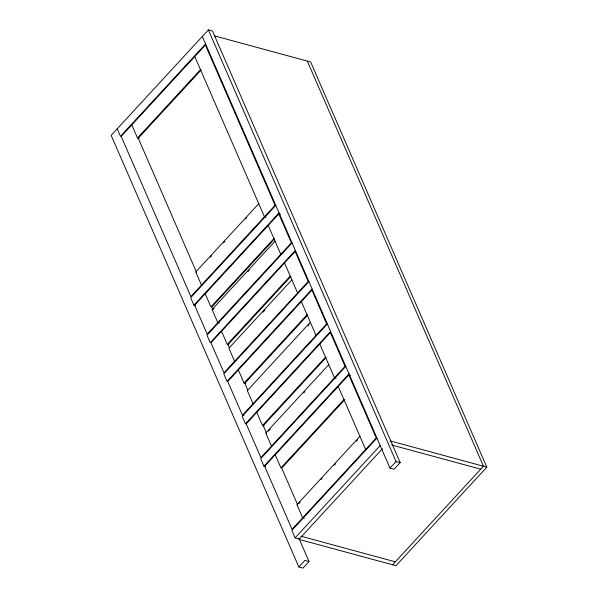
<?xml version="1.0" encoding="UTF-8"?>
<svg xmlns="http://www.w3.org/2000/svg" width="598" height="598" viewBox="0 0 598 598"><rect width="100%" height="100%" fill="white"/><g stroke="black" fill="none" stroke-linecap="round" stroke-linejoin="round"><path stroke-width="0.9" d="M202.326 36.471L389.993 468.085L394.119 469.206L400.182 462.635L212.507 31.021L208.381 29.9L111.168 135.365L298.843 566.979L302.969 568.1L309.024 561.529L298.97 538.409M205.585 43.975L120.49 136.307L117.23 128.794M131.792 124.877L137.503 138.011L200.487 69.667M201.242 69.876L138.25 138.213L196.51 272.202M258.747 203.656L195.763 272L201.474 285.134M210.369 257.162L211.632 255.802M223.6 242.81L224.855 241.45M245.643 218.898L246.899 217.53M275.76 205.361L190.665 297.692L193.924 305.197L195.576 305.645M193.924 305.197L279.027 212.866M278.81 213.927L194.627 305.264L207.192 334.162L291.383 242.825L278.81 213.927L280.462 214.376M273.929 238.557L210.937 306.901L205.226 293.768M274.676 238.766L211.685 307.103L212.828 309.734L214.091 308.366M275.065 241.188L212.081 309.525L217.792 322.666L219.444 323.114M248.103 271.462L249.366 270.094M292.078 242.893L206.983 335.216L210.249 342.729L295.345 250.398M221.544 331.299L227.255 344.433L290.247 276.089M290.994 276.298L228.01 344.635L229.311 347.64M291.876 279.842L228.892 348.186L234.603 361.319M263.023 312.171L264.914 310.115M308.889 281.553L223.794 373.877L227.053 381.382L312.149 289.058M238.355 369.953L244.066 383.086L307.051 314.75M307.806 314.952L244.814 383.296L247.714 389.963M310.317 322.255L247.325 390.599L253.044 403.732M307.918 325.873L309.181 324.512M242.444 415.229L326.628 323.892L311.939 290.112L227.756 381.457L242.444 415.229L244.096 415.677M327.33 323.959L242.235 416.29L245.494 423.795L330.589 331.464M256.796 412.366L262.507 425.499L325.491 357.156M326.246 357.365L263.255 425.701L266.521 433.214M328.758 364.668L265.766 433.004L271.485 446.145M268.412 431.158L270.296 429.11M303.687 392.886L304.943 391.526M345.771 366.372L260.676 458.696L263.935 466.201L265.587 466.649M263.935 466.201L349.03 373.877M348.821 374.931L264.637 466.276L292.048 529.327L376.239 437.99L348.821 374.931L350.473 375.38M343.932 399.569L280.948 467.913L275.237 454.772M344.687 399.77L281.695 468.114L297.692 504.891M359.929 436.353L296.937 504.69L302.648 517.831L304.3 518.279M298.948 503.531L300.211 502.163M320.999 479.611L322.255 478.243M334.222 465.259L335.485 463.891M356.266 441.339L357.529 439.971M376.934 438.057L291.839 530.381L295.106 537.886L299.232 539.007L382.436 448.739M295.106 537.886L380.201 445.562M298.843 566.979L304.898 560.408L309.024 561.529M389.993 468.085L396.048 461.514L400.182 462.635M392.602 564.789L483.453 466.223L307.29 61.071M214.719 35.932L310.661 61.99L486.832 467.143L395.981 565.708L299.135 539.411M137.503 138.011L139.155 138.459M266.11 217.238L264.458 216.79L194.776 56.533M227.255 344.433L228.907 344.882M336.121 378.25L334.469 377.801L319.781 344.022M244.066 383.086L245.718 383.535M389.986 440.846L486.832 467.143M391.757 445.017L480.725 469.176M262.507 425.499L264.159 425.948M300.966 536.212L395.33 561.836M208.381 29.9L396.048 461.514M268.218 225.424L280.783 254.322M284.536 262.956L297.587 292.983M301.34 301.616L316.028 335.388M338.221 386.435L365.64 449.487M205.376 45.037L121.192 136.374L190.874 296.63L275.058 205.293L205.376 45.037M295.135 251.459L210.945 342.796L224.003 372.823L308.187 281.479L295.135 251.459M330.38 332.525L246.197 423.862L260.885 457.642L345.068 366.305L330.38 332.525"/></g></svg>
